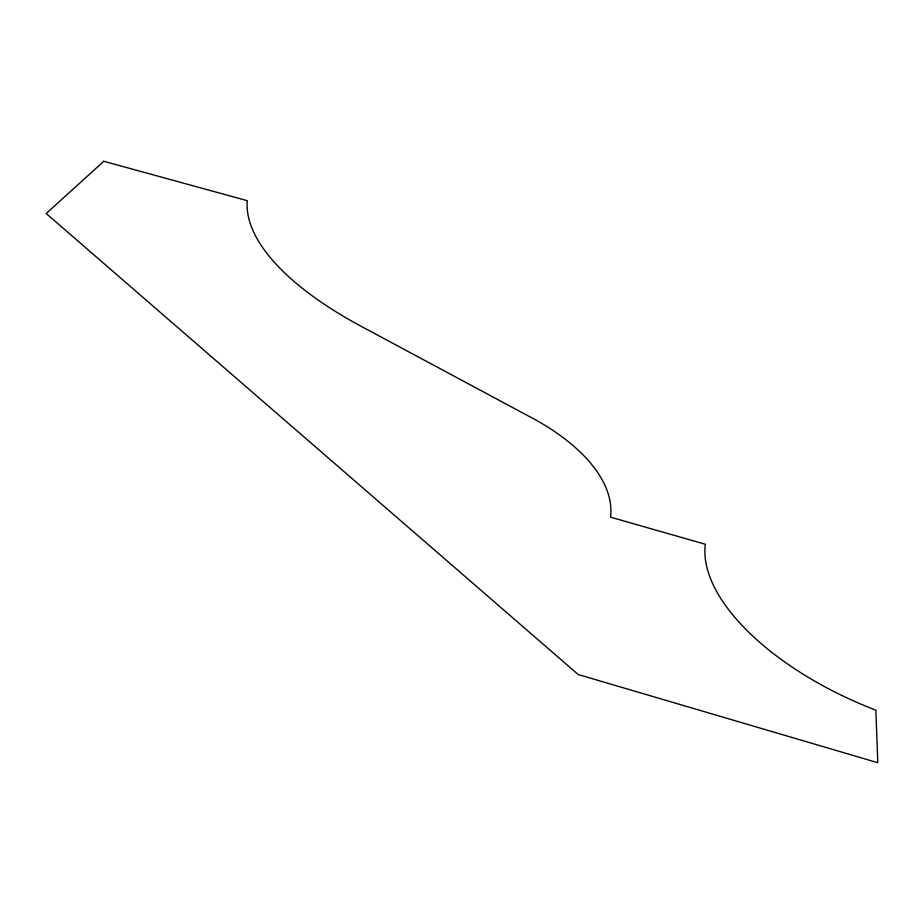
<?xml version="1.0" encoding="UTF-8"?>
<svg xmlns="http://www.w3.org/2000/svg" width="924" height="924" viewBox="0 0 924 924"><rect width="100%" height="100%" fill="white"/><g stroke="black" fill="none" stroke-linecap="round" stroke-linejoin="round"><path stroke-width="1.39" d="M103.788 161.284L46.2 213.513L578.193 674.532L877.8 762.716L875.848 710.14A211.226 101.432 22.4 0 1 705.335 544.259L610.521 517.163A181.289 92.77 13.8 0 0 532.409 418.156L361.226 326.334A303.661 119.877 14.3 0 1 247.274 200.681L103.788 161.284"/></g></svg>
